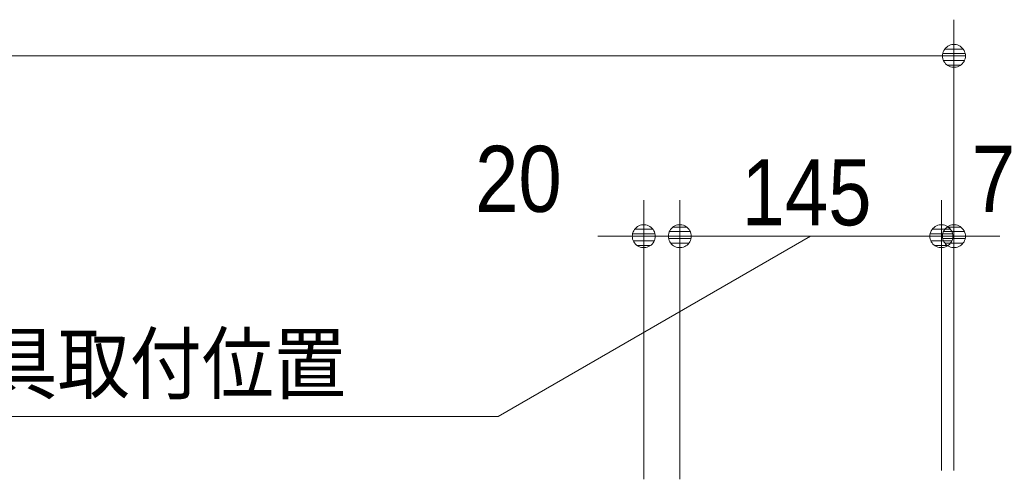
# Model space of a CAD drawing. Units: millimetres, scale not verified. Extents: x -6062 to 6062, y -3045 to 3045.
# Drawn here: x -2614 to -2065, y 415 to 670 of the extents above; entities that cross this region are included whole.
import ezdxf
from ezdxf.enums import TextEntityAlignment as Align

# ---------------------------------------------------------------- set-up
doc = ezdxf.new("R2010")
doc.units = ezdxf.units.MM
doc.header["$LTSCALE"] = 20
for name, color, linetype, lineweight in [('0-0_2寸法-2', 7, 'Continuous', 9), ('0-1_0', 7, 'Continuous', 9), ('0-2_2寸法-1', 7, 'Continuous', 9), ('0-3_2寸法-3', 7, 'Continuous', 9)]:
    doc.layers.add(name, color=color, linetype=linetype, lineweight=lineweight)
doc.styles.add('ＭＳ ゴシック', font='')
doc.styles.add('ＭＳ Ｐゴシック', font='')
doc.styles.get('ＭＳ ゴシック').set_extended_font_data('MS Gothic')
doc.styles.get('ＭＳ Ｐゴシック').set_extended_font_data('MS PGothic')

# ---------------------------------------------------------------- blocks, each defined once
blk = doc.blocks.new('_Dot')
at = {"layer": '0-1_0'}
for p, q in [((-10, 0), (-20, 0)), ((9.78, 2), (-9.78, 2)), ((7.99, 6), (-7.99, 6)), ((9.16, -3.98), (-9.16, -3.98)), ((6, -7.98), (-6, -7.98))]:
    blk.add_line(p, q, dxfattribs=at)
for points in [[(10, 0), (9.92, 1.25), (9.69, 2.49), (9.3, 3.68), (8.76, 4.82), (8.09, 5.88), (7.29, 6.85), (6.37, 7.71), (5.36, 8.44), (4.26, 9.05), (3.09, 9.51), (1.87, 9.82), (0.63, 9.98), (-0.63, 9.98), (-1.87, 9.82), (-3.09, 9.51), (-4.26, 9.05), (-5.36, 8.44), (-6.37, 7.71), (-7.29, 6.85), (-8.09, 5.88), (-8.76, 4.82), (-9.3, 3.68), (-9.69, 2.49), (-9.92, 1.25), (-10, 0), (0, 0)], [(-10, 0), (-9.92, -1.25), (-9.69, -2.49), (-9.3, -3.68), (-8.76, -4.82), (-8.09, -5.88), (-7.29, -6.85), (-6.37, -7.71), (-5.36, -8.44), (-4.26, -9.05), (-3.09, -9.51), (-1.87, -9.82), (-0.63, -9.98), (0.63, -9.98), (1.87, -9.82), (3.09, -9.51), (4.26, -9.05), (5.36, -8.44), (6.37, -7.71), (7.29, -6.85), (8.09, -5.88), (8.76, -4.82), (9.3, -3.68), (9.69, -2.49), (9.92, -1.25), (10, 0), (0, 0)]]:
    blk.add_lwpolyline(points, close=True, dxfattribs=at)

msp = doc.modelspace()

# ---------------------------------------------------------------- linework, layer by layer
at = {"layer": '0-0_2寸法-2'}
for p, q in [((-2268.5, 415.25), (-2268.5, 570)), ((-2248.5, 415.25), (-2248.5, 570)), ((-2103.5, 420), (-2103.5, 570)), ((-2096.5, 420), (-2096.5, 570)), ((-2281.21, 550), (-2293.92, 550)), ((-2248.5, 550), (-2268.5, 550)), ((-2235.79, 550), (-2223.08, 550)), ((-2116.21, 550), (-2128.92, 550)), ((-2096.5, 550), (-2103.5, 550)), ((-2083.79, 550), (-2071.08, 550))]:
    msp.add_line(p, q, dxfattribs=at)
at = {"layer": '0-2_2寸法-1'}
for p, q in [((-2096.5, 570), (-2096.5, 670)), ((-2109.21, 650), (-4481.79, 650)), ((-2248.5, 415.25), (-2248.5, 570)), ((-2103.5, 420), (-2103.5, 570)), ((-2235.79, 550), (-2116.21, 550))]:
    msp.add_line(p, q, dxfattribs=at)
at = {"layer": '0-3_2寸法-3'}
msp.add_lwpolyline([(-2951.13, 450), (-2349.21, 450), (-2176, 550)], dxfattribs=at)

# ---------------------------------------------------------------- block references
at = {"layer": '0-0_2寸法-2', "xscale": 0.6356201, "yscale": 0.6356201}
for p in [(-2268.5, 550), (-2103.5, 550)]:
    msp.add_blockref('_Dot', p, dxfattribs=at)
at = {"layer": '0-0_2寸法-2', "xscale": 0.6356201, "yscale": 0.6356201, "rotation": 180}
for p in [(-2248.5, 550), (-2096.5, 550)]:
    msp.add_blockref('_Dot', p, dxfattribs=at)
at = {"layer": '0-2_2寸法-1', "xscale": 0.6356201, "yscale": 0.6356201}
for p in [(-2096.5, 650), (-2103.5, 550)]:
    msp.add_blockref('_Dot', p, dxfattribs=at)
at = {"layer": '0-2_2寸法-1', "xscale": 0.6356201, "yscale": 0.6356201, "rotation": 180}
msp.add_blockref('_Dot', (-2248.5, 550), dxfattribs=at)

# ---------------------------------------------------------------- texts
at = {"layer": '0-0_2寸法-2', "style": 'ＭＳ Ｐゴシック', "width": 0.9}
for s, p in [('20', (-2361.98, 552.48)), ('7', (-2086.62, 552.48))]:
    msp.add_text(s, height=36.66, dxfattribs=at).set_placement(p, align=Align.BOTTOM_LEFT)
at = {"layer": '0-2_2寸法-1', "style": 'ＭＳ Ｐゴシック', "width": 0.9}
msp.add_text('145', height=36.66, dxfattribs=at).set_placement((-2214.22, 545.04), align=Align.BOTTOM_LEFT)
at = {"layer": '0-3_2寸法-3', "style": 'ＭＳ ゴシック', "width": 0.9}
msp.add_text('スライド式受け金具取付位置', height=32.55, dxfattribs=at).set_placement((-2953.06, 453.34), align=Align.BOTTOM_LEFT)

doc.saveas('drawing.dxf')
